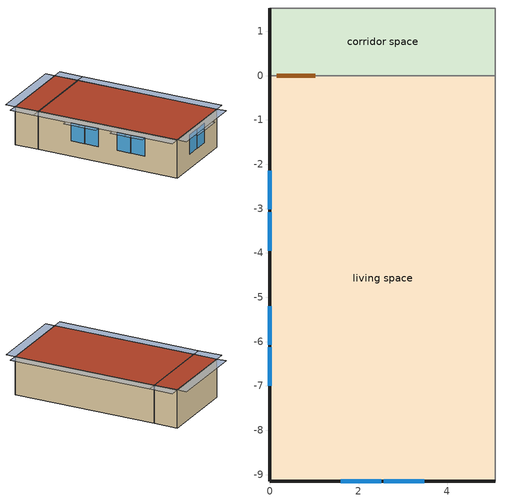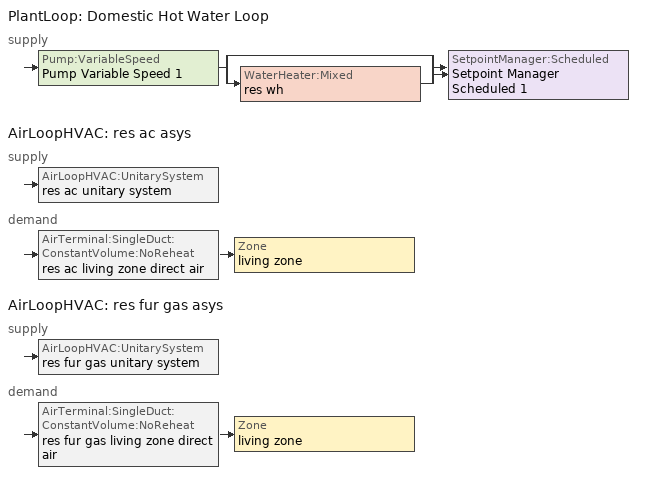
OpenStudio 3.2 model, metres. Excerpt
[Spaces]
living space
 floor adiabatic (FloorFinUninsFin): 0,-9.14 0,0 5.08,0 5.08,-9.14 z2.44
 wall outside (WallExtInsFin): 0,0 0,-9.14 5.08,-9.14 z2.44:4.88
 wall adiabatic (WallIntFinUninsFin): 5.08,-9.14 5.08,0 0,0 z2.44:4.88
 window (WindowConstruction): 1.6,-9.14 2.51,-9.14 / 2.57,-9.14 3.48,-9.14 z3.35:4.57; 0,-2.15 0,-3.02 / 0,-3.08 0,-3.95 / 0,-5.2 0,-6.07 / 0,-6.13 0,-6.99 z3.42:4.57
 roof outside (RoofFinInsExt): 5.08,-9.14 5.08,0 0,0 0,-9.14 z4.88
corridor space
 floor adiabatic (FloorUnfinUninsUnfin): 0,0 0,1.52 5.08,1.52 5.08,0 z2.44
 wall outside (WallExtUninsUnfin): 0,1.52 0,0 z2.44:4.88
 wall adiabatic (WallIntUnfinUninsUnfin): 0,0 5.08,0 5.08,1.52 0,1.52 z2.44:4.88
 door inside (UninsDoor): 0.15,0 1.02,0 z2.44:4.57
 roof outside (RoofUnfinUninsExt): 5.08,0 5.08,1.52 0,1.52 0,0 z4.88
shading: 0,-9.75 5.08,-9.75 5.08,-9.14 0,-9.14 z4.88; 5.69,-9.14 5.69,0 5.08,0 5.08,-9.14 z4.88; -0.61,0 -0.61,-9.14 0,-9.14 0,0 z4.88; 5.69,0 5.69,1.52 5.08,1.52 5.08,0 z4.88; 5.08,2.13 0,2.13 0,1.52 5.08,1.52 z4.88; -0.61,1.52 -0.61,0 0,0 0,1.52 z4.88; 0,-7.15 0,-5.97 -0.61,-5.97 -0.61,-7.15 z4.72; 0,-6.22 0,-5.05 -0.61,-5.05 -0.61,-6.22 z4.72; 0,-4.1 0,-2.93 -0.61,-2.93 -0.61,-4.1 z4.72; 0,-3.17 0,-2 -0.61,-2 -0.61,-3.17 z4.72; 3.64,-9.14 2.42,-9.14 2.42,-9.75 3.64,-9.75 z4.72; 2.66,-9.14 1.44,-9.14 1.44,-9.75 2.66,-9.75 z4.72
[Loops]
PlantLoop 'Domestic Hot Water Loop'
 supply: Pump:VariableSpeed 'Pump Variable Speed 1' > split
  | bypass
  | WaterHeater:Mixed 'res wh'
  join > SetpointManager:Scheduled 'Setpoint Manager Scheduled 1'
AirLoopHVAC 'res ac asys'
 supply: AirLoopHVAC:UnitarySystem 'res ac unitary system'
 demand: AirTerminal:SingleDuct:ConstantVolume:NoReheat 'res ac living zone direct air' > Zone 'living zone'
AirLoopHVAC 'res fur gas asys'
 supply: AirLoopHVAC:UnitarySystem 'res fur gas unitary system'
 demand: AirTerminal:SingleDuct:ConstantVolume:NoReheat 'res fur gas living zone direct air' > Zone 'living zone'
[Site]
Denver Intl Ap_CO_USA: Latitude {deg}=39.83; Longitude {deg}=-104.65; Time Zone {hr}=-7; Elevation {m}=1650; Terrain=Suburbs
[ClimateZones]
Climate Zone Institution Name 1=Building America; Climate Zone Document Year 1=0; Climate Zone Value 1=Cold
[Site:WaterMainsTemperature]
Calculation Method=Correlation; Annual Average Outdoor Air Temperature {C}=10.8753; Maximum Difference In Monthly Average Outdoor Air Temperatures {deltaC}=23.1524
[Site:GroundTemperature:Deep]
10.8753, 10.8753, 10.8753, 10.8753, 10.8753, 10.8753, 10.8753, 10.8753, 10.8753, 10.8753, 10.8753, 10.8753
[Building]
Building 1: North Axis {deg}=270; Standards Number of Stories=3; Standards Number of Above Ground Stories=2; Standards Building Type=multifamily; Standards Number of Living Units=8
[Material] Roughness=Rough
Name | Thickness {m} | Conductivity {W/m-K} | Density {kg/m3} | Specific Heat {J/kg-K} | Thermal Absorptance | Solar Absorptance | Visible Absorptance
Asphalt Shingles, Medium | 0.009525 | 0.162714 | 1121.4 | 1465.45 | 0.91 | 0.85 | 0.85
RoofSheathing | 0.01905 | 0.115458 | 512.64 | 1214.23 | 0.82 | 0.3 | 0.3
RoofIns | 0.23495 | 0.0475499 | 78.34581 | 1123.46 | 0.91 | 0.85 | 0.91
Drywall 0.5 in. | 0.0127 | 0.160291 | 801 | 837.4 | 0.9 | 0.5 | 0.1
RoofStudAndAirRoof | 0.23495 | 9.59352 | 37.0049 | 1207.88 | 0.91 | 0.85 | 0.91
Vinyl, Light | 0.009525 | 0.089435 | 177.822 | 1046.75 | 0.9 | 0.3 | 0.3
WallSheathing | 0.0127 | 0.115458 | 512.64 | 1214.23 | 0.82 | 0.3 | 0.3
WallStudAndCavity | 0.0889 | 0.054245 | 162.403 | 1178.92 | 0.9 | 0.3 | 0.9
WallStudAndCavity 1 | 0.0889 | 0.393744 | 83.0341 | 1211.67 | 0.9 | 0.3 | 0.9
WallStudAndCavity 2 | 0.0889 | 0.396154 | 83.0341 | 1211.67 | 0.9 | 0.3 | 0.9
WallStudAndCavity 3 | 0.0889 | 0.403258 | 83.0341 | 1211.67 | 0.9 | 0.3 | 0.9
WallStudAndCavity 4 | 0.0889 | 0.397942 | 83.0341 | 1211.67 | 0.82 | 0.3 | 0.3
res furniture material living space | 0.1524 | 0.115458 | 640.8 | 1214.23 | 0.9 | 0.6 | 0.1
FloorFinStudAndAirFloor | 0.1397 | 0.557395 | 67.691 | 1210.98 | 0.9 | 0.5 | 0.9
Wood Floor | 0.015875 | 0.115458 | 544.68 | 1214.23
Floor Covering | 0.0127 | 0.0433444 | 54.468 | 1339.84 | 0.9 | 0.9
FloorFinStudAndAirFloor 1 | 0.1397 | 0.606274 | 67.691 | 1210.98 | 0.82 | 0.3 | 0.3
DoorMaterial | 0.04445 | 0.0612267 | 512.64 | 1214.23 | 0.82 | 0.3 | 0.3
[Construction]
RoofFinInsExt: Asphalt Shingles, Medium, RoofSheathing, RoofIns, Drywall 0.5 in.
RoofUnfinUninsExt: Asphalt Shingles, Medium, RoofSheathing, RoofStudAndAirRoof
WallExtInsFin: Vinyl, Light, WallSheathing, WallStudAndCavity, Drywall 0.5 in.
WallExtUninsUnfin: Vinyl, Light, WallSheathing, WallStudAndCavity 1
WallIntFinUninsFin: Vinyl, Light, WallStudAndCavity 2, Drywall 0.5 in.
WallIntUnfinUninsUnfin: Vinyl, Light, WallStudAndCavity 3
WallIntFinUninsFin 1: WallStudAndCavity 4, Drywall 0.5 in.
res furniture construction living space: res furniture material living space
FloorFinUninsFin: Drywall 0.5 in., FloorFinStudAndAirFloor, RoofSheathing, Wood Floor, Floor Covering
FloorUnfinUninsUnfin: FloorFinStudAndAirFloor 1, RoofSheathing
WindowConstruction: WindowMaterial
UninsDoor: DoorMaterial
[WindowMaterial:Shade]
CoolingShade: Solar Transmittance=0.999; Solar Reflectance=0.00099; Visible Transmittance=0.999; Visible Reflectance=0.00099; Thermal Hemispherical Emissivity=1e-05; Thermal Transmittance=0.999; Thickness {m}=0.0001; Conductivity {W/m-K}=10000; Shade to Glass Distance {m}=0.001; Top Opening Multiplier=0; Bottom Opening Multiplier=0; Left-Side Opening Multiplier=0; Right-Side Opening Multiplier=0; Airflow Permeability=0
[WindowMaterial:SimpleGlazingSystem]
WindowMaterial: U-Factor {W/m2-K}=2.10086; Solar Heat Gain Coefficient=0.21
[ThermalZone] Use Ideal Air Loads=No
Name | Thermostat
living zone | living zone temperature setpoint
corridor zone
[Sizing:Zone] Zone Cooling Design Supply Air Temperature Input Method=SupplyAirTemperature; Zone Cooling Design Supply Air Temperature {C}=14; Zone Cooling Design Supply Air Temperature Difference {deltaC}=11.11; Zone Heating Design Supply Air Temperature Input Method=SupplyAirTemperature; Zone Heating Design Supply Air Temperature {C}=40; Zone Heating Design Supply Air Temperature Difference {deltaC}=11.11; Zone Cooling Design Supply Air Humidity Ratio {kg-H2O/kg-air}=0.0085; Zone Heating Design Supply Air Humidity Ratio {kg-H2O/kg-air}=0.008; Cooling Design Air Flow Method=DesignDay; Heating Design Air Flow Method=DesignDay; Account for Dedicated Outdoor Air System=No; Dedicated Outdoor Air System Control Strategy=NeutralSupplyAir; Dedicated Outdoor Air Low Setpoint Temperature for Design {C}=autosize; Dedicated Outdoor Air High Setpoint Temperature for Design {C}=autosize
living zone; corridor zone
[Zone equipment]
living zone: res ac living zone direct air, res fur gas living zone direct air
[Space]
Name | Space Type | Thermal Zone | Building Unit
living space | Space Type 1 | living zone | unit 1
corridor space | Space Type 2 | corridor zone
[SpaceType]
Name | Standards Space Type
Space Type 1 | living
Space Type 2 | corridor
[BuildingUnit]
unit 1: Building Unit Type=Residential
[External:File]
8760.csv: File=8760.csv
[People:Definition]
res occupants|living space: Number of People Calculation Method=People; Number of People {people}=3.39; Fraction Radiant=0.319734; Sensible Heat Fraction=0.573; Carbon Dioxide Generation Rate {m3/s-W}=0; Enable ASHRAE 55 Comfort Warnings=No; Mean Radiant Temperature Calculation Type=ZoneAveraged
[People]
res occupants|living space: People Definition=res occupants|living space; Space or SpaceType=living space; Number of People Schedule=occupants; Activity Level Schedule=res occupants activity schedule; Multiplier=1
[InternalMass:Definition] Design Level Calculation Method=SurfaceArea
Name | Construction | Surface Area {m2}
living space Partition | WallIntFinUninsFin 1 | 46.45152
res furniture mass living space | res furniture construction living space | 18.5806
[InternalMass] Space or SpaceType=living space; Multiplier=1
Name | Internal Mass Definition
living space Partition | living space Partition
res furniture mass living space | res furniture mass living space
[ShadingControl]
WindowShadingControl: Shading Type=InteriorShade; Shading Device Material=CoolingShade; Shading Control Type=OnIfScheduleAllows; Schedule=Window shading schedule; Shading Control Is Scheduled=Yes; Multiple Surface Control Type=Sequential; Sub Surface Name 1=Surface 2 - Window 4; Sub Surface Name 2=Surface 2 - Window 3; Sub Surface Name 3=Surface 2 - Window 2; Sub Surface Name 4=Surface 2 - Window 1; Sub Surface Name 5=Surface 5 - Window 2; Sub Surface Name 6=Surface 5 - Window 1
[PlantLoop]
Domestic Hot Water Loop: Glycol Concentration=0; Maximum Loop Flow Rate {m3/s}=0.01; Plant Loop Volume {m3}=0.003; Load Distribution Scheme=Optimal
[Sizing:Plant]
Domestic Hot Water Loop: Loop Type=Heating; Design Loop Exit Temperature {C}=52.6667; Loop Design Temperature Difference {deltaC}=5.55556; Sizing Option=NonCoincident; Zone Timesteps in Averaging Window=1; Coincident Sizing Factor Mode=None
[Pump:VariableSpeed]
Pump Variable Speed 1: Rated Flow Rate {m3/s}=0.01; Rated Pump Head {Pa}=1; Rated Power Consumption {W}=0; Motor Efficiency=1; Fraction of Motor Inefficiencies to Fluid Stream=0; Coefficient 1 of the Part Load Performance Curve=0; Coefficient 2 of the Part Load Performance Curve=1; Coefficient 3 of the Part Load Performance Curve=0; Coefficient 4 of the Part Load Performance Curve=0; Pump Control Type=Intermittent; Skin Loss Radiative Fraction=0.5; Design Power Sizing Method=PowerPerFlowPerPressure; Design Electric Power per Unit Flow Rate {W/(m3/s)}=348701.1; Design Shaft Power per Unit Flow Rate per Unit Head {W-s/m3-Pa}=1.28205; Design Minimum Flow Rate Fraction=0
[SetpointManager:Scheduled]
Setpoint Manager Scheduled 1: Control Variable=Temperature; Schedule=dhw temp
[WaterHeater:Mixed]
res wh: Tank Volume {m3}=0.107884; Setpoint Temperature Schedule=WH Setpoint Temp; Deadband Temperature Difference {deltaC}=2; Maximum Temperature Limit {C}=99; Heater Control Type=Cycle; Heater Maximum Capacity {W}=11722.8; Heater Minimum Capacity {W}=0; Heater Fuel Type=NaturalGas; Heater Thermal Efficiency=0.773298; Off Cycle Parasitic Fuel Consumption Rate {W}=0; Off Cycle Parasitic Fuel Type=Electricity; Off Cycle Parasitic Heat Fraction to Tank=0; On Cycle Parasitic Fuel Consumption Rate {W}=0; On Cycle Parasitic Fuel Type=Electricity; On Cycle Parasitic Heat Fraction to Tank=0; Ambient Temperature Indicator=ThermalZone; Ambient Temperature Thermal Zone=living zone; Off Cycle Loss Coefficient to Ambient Temperature {W/K}=4.15693; Off Cycle Loss Fraction to Thermal Zone=0.64; On Cycle Loss Coefficient to Ambient Temperature {W/K}=4.15693; On Cycle Loss Fraction to Thermal Zone=1; Use Side Effectiveness=1; Source Side Effectiveness=1; Use Side Design Flow Rate {m3/s}=autosize; Source Side Design Flow Rate {m3/s}=autosize; Indirect Water Heating Recovery Time {hr}=1.5; Source Side Flow Control Mode=IndirectHeatPrimarySetpoint
[WaterHeater:Sizing]
res wh: Design Mode=PeakDraw; Time Storage Can Meet Peak Draw {hr}=0.538503; Time for Tank Recovery {hr}=0; Nominal Tank Volume for Autosizing Plant Connections {m3}=1
[Coil:Cooling:DX:SingleSpeed]
res ac cooling coil: Availability Schedule=Always On Discrete; Rated Total Cooling Capacity {W}=17584.3; Rated Sensible Heat Ratio=0.740403; Rated COP {W/W}=3.95054; Rated Air Flow Rate {m3/s}=0.911095; Rated Evaporator Fan Power Per Volume Flow Rate {W/(m3/s)}=773.391; Total Cooling Capacity Function of Temperature Curve=Cool-Cap-fT1; Total Cooling Capacity Function of Flow Fraction Curve=Cool-Cap-fFF1; Energy Input Ratio Function of Temperature Curve=Cool-EIR-fT1; Energy Input Ratio Function of Flow Fraction Curve=Cool-EIR-fFF1; Part Load Fraction Correlation Curve=Cool-PLF-fPLR1; Minimum Outdoor Dry-Bulb Temperature for Compressor Operation {C}=-25; Nominal Time for Condensate Removal to Begin {s}=1000; Ratio of Initial Moisture Evaporation Rate and Steady State Latent Capacity=1.5; Maximum Cycling Rate {cycles/hr}=3; Latent Capacity Time Constant {s}=45; Condenser Type=AirCooled; Evaporative Condenser Effectiveness=0; Evaporative Condenser Air Flow Rate {m3/s}=Autosize; Evaporative Condenser Pump Rated Power Consumption {W}=Autosize; Crankcase Heater Capacity {W}=0; Maximum Outdoor Dry-Bulb Temperature for Crankcase Heater Operation {C}=12.7778; Basin Heater Capacity {W/K}=0; Basin Heater Setpoint Temperature {C}=10
[Fan:OnOff] Availability Schedule=Always On Discrete; Fan Total Efficiency=0.75; Pressure Rise {Pa}=794.58; Maximum Flow Rate {m3/s}=1.17751; Motor Efficiency=1; Motor In Airstream Fraction=1
Name | Fan Power Ratio Function of Speed Ratio Curve | Fan Efficiency Ratio Function of Speed Ratio Curve
res ac clg supply fan | Fan On Off Power Curve | Fan On Off Efficiency Curve
res fur gas htg supply fan | Fan On Off Power Curve 1 | Fan On Off Efficiency Curve 1
[AirLoopHVAC:UnitarySystem] Control Type=Load; Controlling Zone or Thermostat Location=living zone; Dehumidification Control Type=None; Availability Schedule=Always On Discrete; Fan Placement=BlowThrough; Supply Air Fan Operating Mode Schedule=Always Off Discrete; DX Heating Coil Sizing Ratio=1; Use DOAS DX Cooling Coil=No; DOAS DX Cooling Coil Leaving Minimum Air Temperature {C}=2; Latent Load Control=SensibleOnlyLoadControl; Supply Air Flow Rate Method During Cooling Operation=SupplyAirFlowRate; Supply Air Flow Rate Method During Heating Operation=SupplyAirFlowRate; Supply Air Flow Rate When No Cooling or Heating is Required {m3/s}=0; Maximum Supply Air Temperature {C}=48.8889; Maximum Outdoor Dry-Bulb Temperature for Supplemental Heater Operation {C}=21; Maximum Cycling Rate {cycles/hr}=2.5; Heat Pump Time Constant {s}=60; Fraction of On-Cycle Power Use=0.01; Heat Pump Fan Delay Time {s}=60; Ancilliary On-Cycle Electric Power {W}=0; Ancilliary Off-Cycle Electric Power {W}=0
Name | Supply Fan | Cooling Coil | Supply Air Flow Rate During Cooling Operation {m3/s} | Supply Air Flow Rate During Heating Operation {m3/s} | Heating Coil
res ac unitary system | res ac clg supply fan | res ac cooling coil | 1.17751 | 0
res fur gas unitary system | res fur gas htg supply fan |  | 0 | 1.04204 | res fur gas heating coil
[AirLoopHVAC] Availability Schedule=Always On Discrete; Design Supply Air Flow Rate {m3/s}=1.17751; Design Return Air Flow Fraction of Supply Air Flow=1
res ac asys; res fur gas asys
[Sizing:System] Type of Load to Size On=Sensible; Design Outdoor Air Flow Rate {m3/s}=Autosize; Central Heating Maximum System Air Flow Ratio=0.3; Preheat Design Temperature {C}=7; Preheat Design Humidity Ratio {kg-H2O/kg-Air}=0.008; Precool Design Temperature {C}=12.8; Precool Design Humidity Ratio {kg-H2O/kg-Air}=0.008; Central Cooling Design Supply Air Temperature {C}=12.8; Central Heating Design Supply Air Temperature {C}=16.7; Sizing Option=NonCoincident; 100% Outdoor Air in Cooling=Yes; 100% Outdoor Air in Heating=Yes; Central Cooling Design Supply Air Humidity Ratio {kg-H2O/kg-Air}=0.0085; Central Heating Design Supply Air Humidity Ratio {kg-H2O/kg-Air}=0.008; Cooling Design Air Flow Method=DesignDay; Cooling Design Air Flow Rate {m3/s}=0; Heating Design Air Flow Method=DesignDay; Heating Design Air Flow Rate {m3/s}=0; System Outdoor Air Method=ZoneSum; Zone Maximum Outdoor Air Fraction=1; Cooling Supply Air Flow Rate Per Floor Area {m3/s-m2}=0.00996765; Cooling Fraction of Autosized Cooling Supply Air Flow Rate=1; Cooling Supply Air Flow Rate Per Unit Cooling Capacity {m3/s-W}=3.94755e-05; Heating Supply Air Flow Rate Per Floor Area {m3/s-m2}=0.00996765; Heating Fraction of Autosized Heating Supply Air Flow Rate=1; Heating Fraction of Autosized Cooling Supply Air Flow Rate=1; Heating Supply Air Flow Rate Per Unit Heating Capacity {m3/s-W}=3.15882e-05; Cooling Design Capacity Method=CoolingDesignCapacity; Cooling Design Capacity {W}=autosize; Cooling Design Capacity Per Floor Area {W/m2}=234.7; Fraction of Autosized Cooling Design Capacity=1; Heating Design Capacity Method=HeatingDesignCapacity; Heating Design Capacity {W}=autosize; Heating Design Capacity Per Floor Area {W/m2}=157; Fraction of Autosized Heating Design Capacity=1; Central Cooling Capacity Control Method=OnOff
res ac asys; res fur gas asys
[AirTerminal:SingleDuct:ConstantVolume:NoReheat] Availability Schedule=Always On Discrete; Maximum Air Flow Rate {m3/s}=1.17751
res ac living zone direct air; res fur gas living zone direct air
[Coil:Heating:Gas]
res fur gas heating coil: Availability Schedule=Always On Discrete; Gas Burner Efficiency=0.8; Nominal Capacity {W}=29307.1; Parasitic Electric Load {W}=76; Parasitic Gas Load {W}=0; Fuel Type=NaturalGas
[ThermostatSetpoint:DualSetpoint]
living zone temperature setpoint: Heating Setpoint Temperature Schedule=res heating setpoint; Cooling Setpoint Temperature Schedule=res cooling setpoint
[ElectricEquipment:Definition] Design Level Calculation Method=EquipmentLevel
Name | Design Level {W} | Fraction Latent | Fraction Radiant | Fraction Lost
res refrig | 65.0889 | 0 | 0 | 0
res misc plug loads|living space | 308.968 | 0.021 | 0.558 | 0.049
res infil_1 house fan; res infil_1 range fan; res infil_1 bath fan | 0 | 0 | 0 | 1
[ElectricEquipment] Space or SpaceType=living space
Name | Electric Equipment Definition | Schedule
res refrig | res refrig | res refrig schedule
res misc plug loads|living space | res misc plug loads|living space | plug_loads
res infil_1 house fan | res infil_1 house fan | Always On Discrete
res infil_1 range fan | res infil_1 range fan | Always On Discrete
res infil_1 bath fan | res infil_1 bath fan | Always On Discrete
[Lights:Definition]
res lighting interior living space: Design Level Calculation Method=LightingLevel; Lighting Level {W}=214.272; Fraction Radiant=0.6; Fraction Visible=0.2; Return Air Fraction=0
[Lights]
res lighting interior living space: Lights Definition=res lighting interior living space; Space or SpaceType=living space; Schedule=lighting_interior; Fraction Replaceable=1
[Exterior:Lights:Definition]
res lighting exterior: Design Level {W}=28.3286
[Exterior:Lights]
res lighting exterior: Exterior Lights Definition=res lighting exterior; Schedule=lighting_exterior
[EnergyManagementSystem:Sensor]
Name | Output Variable or Output Meter | Output Variable or Output Meter Index Key
res_nv_pb_s | Site Outdoor Air Barometric Pressure
res_af_vw_s | Site Wind Speed
res_nv_wt_s | Site Outdoor Air Humidity Ratio
res_af_1_tin_s | Zone Mean Air Temperature | living zone
res_af_1_tt_s | Zone Outdoor Air Drybulb Temperature | living zone
res_nv_1_nva_s | Schedule Value | res nv_1 avail schedule
res_nv_1_sp_s | Schedule Value | res nv_1 temp schedule
res_ds_res_fur_gas_asys_fan_rtf_s | Fan Runtime Fraction | res fur gas htg supply fan
res_ds_res_ac_asys_fan_rtf_s | Fan Runtime Fraction | res ac clg supply fan
res_infil_1_range_sch_s | Schedule Value | res mv_1 range exhaust schedule
res_infil_1_bath_sch_s | Schedule Value | res mv_1 bath exhaust schedule
res_infil_1_wh_sch_s | Schedule Value | Always On Discrete
[SpaceInfiltration:DesignFlowRate] Space or SpaceType=living space; Schedule=Always On Discrete; Design Flow Rate Calculation Method=Flow/Space; Design Flow Rate {m3/s}=0
res nv_1 flow; res infil_1 flow
[EnergyManagementSystem:Actuator]
Name | Actuated Component | Actuated Component Type | Actuated Component Control Type
res_nv_1_flow_act | res nv_1 flow | Zone Infiltration | Air Exchange Flow Rate
res_infil_1_house_fan_act | res infil_1 house fan | ElectricEquipment | Electricity Rate
res_infil_1_range_fan_act | res infil_1 range fan | ElectricEquipment | Electricity Rate
res_infil_1_bath_fan_act | res infil_1 bath fan | ElectricEquipment | Electricity Rate
res_infil_1_flow_act | res infil_1 flow | Zone Infiltration | Air Exchange Flow Rate
[EnergyManagementSystem:Program]
res_nv_1_program: Set Tdiff = res_af_1_tin_s-res_af_1_tt_s; Set dT = (@Abs Tdiff); Set pt = (@RhFnTdbWPb res_af_1_tt_s res_nv_wt_s res_nv_pb_s); Set NVA = 2472.2613780480065; Set Cs = 8.963020389461627e-05; Set Cw = 6.158219665777789e-05; Set MNV = 0.6292632576; Set MHR = 0.0115; Set MRH = 0.7; Set temp1 = (res_nv_1_nva_s*NVA); Set SGNV = temp1*((((Cs*dT)+(Cw*(res_af_vw_s^2)))^0.5)/1000); If (res_nv_wt_s<MHR) && (pt<MRH) && (res_af_1_tin_s>res_nv_1_sp_s); Set temp2 = (res_af_1_tin_s-res_nv_1_sp_s); Set NVadj1 = temp2/(res_af_1_tin_s-res_af_1_tt_s); Set NVadj2 = (@Min NVadj1 1); Set NVadj3 = (@Max NVadj2 0); Set NVadj = SGNV*NVadj3; Set res_nv_1_flow_act = (@Min NVadj MNV); Else; Set res_nv_1_flow_act = 0; EndIf
res_infil_1_program: Set p_m = 0.14; Set p_s = 0.22; Set s_m = 270; Set s_s = 370; Set z_m = 9.99744; Set z_s = 2.4384; Set f_t = (((s_m/z_m)^p_m)*((z_s/s_s)^p_s)); Set Tdiff = res_af_1_tin_s-res_af_1_tt_s; Set dT = @Abs Tdiff; Set c = 0.0174; Set Cs = 0.0635; Set Cw = 0.1284; Set n = 0.67; Set sft = (f_t*0.7000000000000001); Set temp1 = ((c*Cw)*((sft*res_af_vw_s)^(2*n)))^2; Set Qn = (((c*Cs*(dT^n))^2)+temp1)^0.5; Set Tdiff = res_af_1_tin_s-res_af_1_tt_s; Set dT = @Abs Tdiff; Set QWHV = res_infil_1_wh_sch_s*0.0165; Set Qrange = res_infil_1_range_sch_s*0.0472; Set Qdryer = 0.0; Set Qbath = res_infil_1_bath_sch_s*0.0236; Set QhpwhOut = 0; Set QhpwhIn = 0; Set QductsOut = 0; Set QductsIn = 0; Set Qout = QWHV+Qrange+Qbath+Qdryer+QhpwhOut+QductsOut; Set Qin = QhpwhIn+QductsIn; Set Qu = (@Abs (Qout-Qin)); Set Qb = (@Min Qout Qin); Set faneff_wh = 0.9438948864000002; Set res_infil_1_house_fan_act = (QWHV*300)/faneff_wh*1; Set faneff_sp = 0.4719474432000001; Set res_infil_1_range_fan_act = (Qrange*300)/faneff_sp; Set res_infil_1_bath_fan_act = (Qbath*300)/faneff_sp; Set Q_acctd_for_elsewhere = QhpwhOut+QhpwhIn+QductsOut+QductsIn; Set res_infil_1_flow_act = (((Qu^2)+(Qn^2))^0.5)-Q_acctd_for_elsewhere; Set res_infil_1_flow_act = (@Max res_infil_1_flow_act 0)
[EnergyManagementSystem:ProgramCallingManager]
res af_1 program calling manager: BeginTimestepBeforePredictor; res_infil_1_program; res_nv_1_program
[Schedule:File] External File=8760.csv; Rows to Skip at Top=1; Number of Hours of Data=8760; Minutes per Item=60
Name | Column Number
occupants | 1
lighting_interior | 4
lighting_exterior | 5
plug_loads | 3
[Schedule:Constant]
Name | Value
res occupants activity schedule | 112.539
dhw temp; WH Setpoint Temp | 52.6667
Always On Discrete | 1
Always Off Discrete | 0
[Schedule:Ruleset]
Name | Default Day Schedule | Summer Design Day Schedule | Winter Design Day Schedule
Window shading schedule | Schedule Day 3
res heating setpoint | Schedule Day 6 | res heating setpoint summer design | res heating setpoint winter design
res cooling setpoint | Schedule Day 7 | res cooling setpoint summer design | res cooling setpoint winter design
res refrig schedule | Schedule Day 8 | res refrig schedule summer design | res refrig schedule winter design
res nv_1 temp schedule | Schedule Day 9
res nv_1 avail schedule | Schedule Day 10
res mv_1 range exhaust schedule | Schedule Day 13 | res mv_1 range exhaust schedule summer design | res mv_1 range exhaust schedule winter design
res mv_1 bath exhaust schedule | Schedule Day 14 | res mv_1 bath exhaust schedule summer design | res mv_1 bath exhaust schedule winter design
[Schedule:Day]
Schedule Day 3; Window shading schedule allday1; Window shading schedule allday2; Window shading schedule allday3; Window shading schedule allday4; Window shading schedule allday11; Window shading schedule allday12; Schedule Day 6; Schedule Day 7; Schedule Day 8; res refrig schedule winter design; Schedule Day 9; Schedule Day 10; Schedule Day 13; res mv_1 range exhaust schedule winter design; Schedule Day 14; res mv_1 bath exhaust schedule winter design: 24, 0, 0
Window shading schedule allday5; Window shading schedule allday6; Window shading schedule allday7; Window shading schedule allday8; Window shading schedule allday9; Window shading schedule allday10; res refrig schedule summer design; res mv_1 range exhaust schedule summer design; res mv_1 bath exhaust schedule summer design: 24, 0, 1
res heating setpoint allday1; res heating setpoint allday2; res heating setpoint allday3; res heating setpoint allday4; res heating setpoint allday5; res heating setpoint allday6; res heating setpoint allday7; res heating setpoint allday8; res heating setpoint allday9; res heating setpoint allday10; res heating setpoint allday11; res heating setpoint allday12: 24, 0, 21.6667
res heating setpoint winter design; res cooling setpoint winter design: 24, 0, 21.1111
res heating setpoint summer design; res cooling setpoint summer design; res nv_1 temp schedule allday1; res nv_1 temp schedule allday2; res nv_1 temp schedule allday3; res nv_1 temp schedule allday4; res nv_1 temp schedule allday11; res nv_1 temp schedule allday12: 24, 0, 23.8889
res cooling setpoint allday1; res cooling setpoint allday2; res cooling setpoint allday3; res cooling setpoint allday4; res cooling setpoint allday5; res cooling setpoint allday6; res cooling setpoint allday7; res cooling setpoint allday8; res cooling setpoint allday9; res cooling setpoint allday10; res cooling setpoint allday11; res cooling setpoint allday12: 24, 0, 24.4444
res refrig schedule allday1; res refrig schedule allday12: 1, 0, 0.610949, 2, 0, 0.595675, 3, 0, 0.580401, 4, 0, 0.565128, 6, 0, 0.549854, 7, 0, 0.580401, 8, 0, 0.610949, 10, 0, 0.626223, 12, 0, 0.610949, 15, 0, 0.641496, 16, 0, 0.626223, 17, 0, 0.672044, 18, 0, 0.733139, 19, 0, 0.763686, 20, 0, 0.733139, 21, 0, 0.717865, 22, 0, 0.702591, 23, 0, 0.672044, 24, 0, 0.626223
res refrig schedule allday2: 1, 0, 0.609489, 2, 0, 0.594252, 3, 0, 0.579015, 4, 0, 0.563777, 6, 0, 0.54854, 7, 0, 0.579015, 8, 0, 0.609489, 10, 0, 0.624726, 12, 0, 0.609489, 15, 0, 0.639964, 16, 0, 0.624726, 17, 0, 0.670438, 18, 0, 0.731387, 19, 0, 0.761861, 20, 0, 0.731387, 21, 0, 0.71615, 22, 0, 0.700912, 23, 0, 0.670438, 24, 0, 0.624726
res refrig schedule allday3; res refrig schedule allday4; res refrig schedule allday5: 1, 0, 0.791241, 2, 0, 0.77146, 3, 0, 0.751679, 4, 0, 0.731898, 6, 0, 0.712117, 7, 0, 0.751679, 8, 0, 0.791241, 10, 0, 0.811022, 12, 0, 0.791241, 15, 0, 0.830803, 16, 0, 0.811022, 17, 0, 0.870365, 18, 0, 0.949489, 19, 0, 0.989051, 20, 0, 0.949489, 21, 0, 0.929708, 22, 0, 0.909927, 23, 0, 0.870365, 24, 0, 0.811022
res refrig schedule allday6; res refrig schedule allday7; res refrig schedule allday8; res refrig schedule allday9: 1, 0, 0.8, 2, 0, 0.78, 3, 0, 0.76, 4, 0, 0.74, 6, 0, 0.72, 7, 0, 0.76, 8, 0, 0.8, 10, 0, 0.82, 12, 0, 0.8, 15, 0, 0.84, 16, 0, 0.82, 17, 0, 0.88, 18, 0, 0.96, 19, 0, 1, 20, 0, 0.96, 21, 0, 0.94, 22, 0, 0.92, 23, 0, 0.88, 24, 0, 0.82
res refrig schedule allday10: 1, 0, 0.679562, 2, 0, 0.662573, 3, 0, 0.645584, 4, 0, 0.628595, 6, 0, 0.611606, 7, 0, 0.645584, 8, 0, 0.679562, 10, 0, 0.696551, 12, 0, 0.679562, 15, 0, 0.71354, 16, 0, 0.696551, 17, 0, 0.747518, 18, 0, 0.815474, 19, 0, 0.849453, 20, 0, 0.815474, 21, 0, 0.798485, 22, 0, 0.781496, 23, 0, 0.747518, 24, 0, 0.696551
res refrig schedule allday11: 1, 0, 0.675182, 2, 0, 0.658303, 3, 0, 0.641423, 4, 0, 0.624544, 6, 0, 0.607664, 7, 0, 0.641423, 8, 0, 0.675182, 10, 0, 0.692062, 12, 0, 0.675182, 15, 0, 0.708942, 16, 0, 0.692062, 17, 0, 0.742701, 18, 0, 0.810219, 19, 0, 0.843978, 20, 0, 0.810219, 21, 0, 0.793339, 22, 0, 0.77646, 23, 0, 0.742701, 24, 0, 0.692062
res nv_1 temp schedule allday5; res nv_1 temp schedule allday6; res nv_1 temp schedule allday7; res nv_1 temp schedule allday8; res nv_1 temp schedule allday9; res nv_1 temp schedule allday10: 24, 0, 22.2222
res nv_1 availability schedule allday1 on; res nv_1 availability schedule allday1 on 1; res nv_1 availability schedule allday1 on 2; res nv_1 availability schedule allday1 on 3; res nv_1 availability schedule allday1 on 4; res nv_1 availability schedule allday1 on 5; res nv_1 availability schedule allday1 on 6; res nv_1 availability schedule allday1 on 7; res nv_1 availability schedule allday1 on 8; res nv_1 availability schedule allday1 on 9; res nv_1 availability schedule allday1 on 10; res nv_1 availability schedule allday1 on 11: 1, 0, 1, 2, 0, 1, 3, 0, 1, 4, 0, 1, 5, 0, 1, 6, 0, 1, 7, 0, 1, 8, 0, 1, 9, 0, 1, 10, 0, 1, 11, 0, 1, 12, 0, 1, 13, 0, 1, 14, 0, 1, 15, 0, 1, 16, 0, 1, 17, 0, 1, 18, 0, 1, 19, 0, 1, 20, 0, 1, 21, 0, 1, 22, 0, 1, 23, 0, 1, 24, 0, 1
res mv_1 range exhaust schedule allday1; res mv_1 range exhaust schedule allday2; res mv_1 range exhaust schedule allday3; res mv_1 range exhaust schedule allday4; res mv_1 range exhaust schedule allday5; res mv_1 range exhaust schedule allday6; res mv_1 range exhaust schedule allday7; res mv_1 range exhaust schedule allday8; res mv_1 range exhaust schedule allday9; res mv_1 range exhaust schedule allday10; res mv_1 range exhaust schedule allday11; res mv_1 range exhaust schedule allday12: 15, 0, 0, 16, 0, 1, 24, 0, 0
res mv_1 bath exhaust schedule allday1; res mv_1 bath exhaust schedule allday2; res mv_1 bath exhaust schedule allday3; res mv_1 bath exhaust schedule allday4; res mv_1 bath exhaust schedule allday5; res mv_1 bath exhaust schedule allday6; res mv_1 bath exhaust schedule allday7; res mv_1 bath exhaust schedule allday8; res mv_1 bath exhaust schedule allday9; res mv_1 bath exhaust schedule allday10; res mv_1 bath exhaust schedule allday11; res mv_1 bath exhaust schedule allday12: 4, 0, 0, 5, 0, 1, 24, 0, 0
[Schedule:Rule] Apply Monday=Yes; Apply Wednesday=Yes; Apply Friday=Yes; Date Specification Type=DateRange; Start Day=1
Name | Schedule Ruleset | Rule Order | Day Schedule | Apply Sunday | Apply Tuesday | Apply Thursday | Apply Saturday | Start Month | End Month | End Day
Window shading schedule allday rule1 | Window shading schedule | 11 | Window shading schedule allday1 | Yes | Yes | Yes | Yes | 1 | 1 | 31
Window shading schedule allday rule2 | Window shading schedule | 10 | Window shading schedule allday2 | Yes | Yes | Yes | Yes | 2 | 2 | 28
Window shading schedule allday rule3 | Window shading schedule | 9 | Window shading schedule allday3 | Yes | Yes | Yes | Yes | 3 | 3 | 31
Window shading schedule allday rule4 | Window shading schedule | 8 | Window shading schedule allday4 | Yes | Yes | Yes | Yes | 4 | 4 | 30
Window shading schedule allday rule5 | Window shading schedule | 7 | Window shading schedule allday5 | Yes | Yes | Yes | Yes | 5 | 5 | 31
Window shading schedule allday rule6 | Window shading schedule | 6 | Window shading schedule allday6 | Yes | Yes | Yes | Yes | 6 | 6 | 30
Window shading schedule allday rule7 | Window shading schedule | 5 | Window shading schedule allday7 | Yes | Yes | Yes | Yes | 7 | 7 | 31
Window shading schedule allday rule8 | Window shading schedule | 4 | Window shading schedule allday8 | Yes | Yes | Yes | Yes | 8 | 8 | 31
Window shading schedule allday rule9 | Window shading schedule | 3 | Window shading schedule allday9 | Yes | Yes | Yes | Yes | 9 | 9 | 30
Window shading schedule allday rule10 | Window shading schedule | 2 | Window shading schedule allday10 | Yes | Yes | Yes | Yes | 10 | 10 | 31
Window shading schedule allday rule11 | Window shading schedule | 1 | Window shading schedule allday11 | Yes | Yes | Yes | Yes | 11 | 11 | 30
Window shading schedule allday rule12 | Window shading schedule | 0 | Window shading schedule allday12 | Yes | Yes | Yes | Yes | 12 | 12 | 31
res heating setpoint allday rule1 | res heating setpoint | 11 | res heating setpoint allday1 | Yes | Yes | Yes | Yes | 1 | 1 | 31
res heating setpoint allday rule2 | res heating setpoint | 10 | res heating setpoint allday2 | Yes | Yes | Yes | Yes | 2 | 2 | 28
res heating setpoint allday rule3 | res heating setpoint | 9 | res heating setpoint allday3 | Yes | Yes | Yes | Yes | 3 | 3 | 31
res heating setpoint allday rule4 | res heating setpoint | 8 | res heating setpoint allday4 | Yes | Yes | Yes | Yes | 4 | 4 | 30
res heating setpoint allday rule5 | res heating setpoint | 7 | res heating setpoint allday5 | Yes | Yes | Yes | Yes | 5 | 5 | 31
res heating setpoint allday rule6 | res heating setpoint | 6 | res heating setpoint allday6 | Yes | Yes | Yes | Yes | 6 | 6 | 30
res heating setpoint allday rule7 | res heating setpoint | 5 | res heating setpoint allday7 | Yes | Yes | Yes | Yes | 7 | 7 | 31
res heating setpoint allday rule8 | res heating setpoint | 4 | res heating setpoint allday8 | Yes | Yes | Yes | Yes | 8 | 8 | 31
res heating setpoint allday rule9 | res heating setpoint | 3 | res heating setpoint allday9 | Yes | Yes | Yes | Yes | 9 | 9 | 30
res heating setpoint allday rule10 | res heating setpoint | 2 | res heating setpoint allday10 | Yes | Yes | Yes | Yes | 10 | 10 | 31
res heating setpoint allday rule11 | res heating setpoint | 1 | res heating setpoint allday11 | Yes | Yes | Yes | Yes | 11 | 11 | 30
res heating setpoint allday rule12 | res heating setpoint | 0 | res heating setpoint allday12 | Yes | Yes | Yes | Yes | 12 | 12 | 31
res cooling setpoint allday rule1 | res cooling setpoint | 11 | res cooling setpoint allday1 | Yes | Yes | Yes | Yes | 1 | 1 | 31
res cooling setpoint allday rule2 | res cooling setpoint | 10 | res cooling setpoint allday2 | Yes | Yes | Yes | Yes | 2 | 2 | 28
res cooling setpoint allday rule3 | res cooling setpoint | 9 | res cooling setpoint allday3 | Yes | Yes | Yes | Yes | 3 | 3 | 31
res cooling setpoint allday rule4 | res cooling setpoint | 8 | res cooling setpoint allday4 | Yes | Yes | Yes | Yes | 4 | 4 | 30
res cooling setpoint allday rule5 | res cooling setpoint | 7 | res cooling setpoint allday5 | Yes | Yes | Yes | Yes | 5 | 5 | 31
res cooling setpoint allday rule6 | res cooling setpoint | 6 | res cooling setpoint allday6 | Yes | Yes | Yes | Yes | 6 | 6 | 30
res cooling setpoint allday rule7 | res cooling setpoint | 5 | res cooling setpoint allday7 | Yes | Yes | Yes | Yes | 7 | 7 | 31
res cooling setpoint allday rule8 | res cooling setpoint | 4 | res cooling setpoint allday8 | Yes | Yes | Yes | Yes | 8 | 8 | 31
res cooling setpoint allday rule9 | res cooling setpoint | 3 | res cooling setpoint allday9 | Yes | Yes | Yes | Yes | 9 | 9 | 30
res cooling setpoint allday rule10 | res cooling setpoint | 2 | res cooling setpoint allday10 | Yes | Yes | Yes | Yes | 10 | 10 | 31
res cooling setpoint allday rule11 | res cooling setpoint | 1 | res cooling setpoint allday11 | Yes | Yes | Yes | Yes | 11 | 11 | 30
res cooling setpoint allday rule12 | res cooling setpoint | 0 | res cooling setpoint allday12 | Yes | Yes | Yes | Yes | 12 | 12 | 31
res refrig schedule allday rule1 | res refrig schedule | 11 | res refrig schedule allday1 | Yes | Yes | Yes | Yes | 1 | 1 | 31
res refrig schedule allday rule2 | res refrig schedule | 10 | res refrig schedule allday2 | Yes | Yes | Yes | Yes | 2 | 2 | 28
res refrig schedule allday rule3 | res refrig schedule | 9 | res refrig schedule allday3 | Yes | Yes | Yes | Yes | 3 | 3 | 31
res refrig schedule allday rule4 | res refrig schedule | 8 | res refrig schedule allday4 | Yes | Yes | Yes | Yes | 4 | 4 | 30
res refrig schedule allday rule5 | res refrig schedule | 7 | res refrig schedule allday5 | Yes | Yes | Yes | Yes | 5 | 5 | 31
res refrig schedule allday rule6 | res refrig schedule | 6 | res refrig schedule allday6 | Yes | Yes | Yes | Yes | 6 | 6 | 30
res refrig schedule allday rule7 | res refrig schedule | 5 | res refrig schedule allday7 | Yes | Yes | Yes | Yes | 7 | 7 | 31
res refrig schedule allday rule8 | res refrig schedule | 4 | res refrig schedule allday8 | Yes | Yes | Yes | Yes | 8 | 8 | 31
res refrig schedule allday rule9 | res refrig schedule | 3 | res refrig schedule allday9 | Yes | Yes | Yes | Yes | 9 | 9 | 30
res refrig schedule allday rule10 | res refrig schedule | 2 | res refrig schedule allday10 | Yes | Yes | Yes | Yes | 10 | 10 | 31
res refrig schedule allday rule11 | res refrig schedule | 1 | res refrig schedule allday11 | Yes | Yes | Yes | Yes | 11 | 11 | 30
res refrig schedule allday rule12 | res refrig schedule | 0 | res refrig schedule allday12 | Yes | Yes | Yes | Yes | 12 | 12 | 31
res nv_1 temp schedule allday rule1 | res nv_1 temp schedule | 11 | res nv_1 temp schedule allday1 | Yes | Yes | Yes | Yes | 1 | 1 | 31
res nv_1 temp schedule allday rule2 | res nv_1 temp schedule | 10 | res nv_1 temp schedule allday2 | Yes | Yes | Yes | Yes | 2 | 2 | 28
res nv_1 temp schedule allday rule3 | res nv_1 temp schedule | 9 | res nv_1 temp schedule allday3 | Yes | Yes | Yes | Yes | 3 | 3 | 31
res nv_1 temp schedule allday rule4 | res nv_1 temp schedule | 8 | res nv_1 temp schedule allday4 | Yes | Yes | Yes | Yes | 4 | 4 | 30
res nv_1 temp schedule allday rule5 | res nv_1 temp schedule | 7 | res nv_1 temp schedule allday5 | Yes | Yes | Yes | Yes | 5 | 5 | 31
res nv_1 temp schedule allday rule6 | res nv_1 temp schedule | 6 | res nv_1 temp schedule allday6 | Yes | Yes | Yes | Yes | 6 | 6 | 30
res nv_1 temp schedule allday rule7 | res nv_1 temp schedule | 5 | res nv_1 temp schedule allday7 | Yes | Yes | Yes | Yes | 7 | 7 | 31
res nv_1 temp schedule allday rule8 | res nv_1 temp schedule | 4 | res nv_1 temp schedule allday8 | Yes | Yes | Yes | Yes | 8 | 8 | 31
res nv_1 temp schedule allday rule9 | res nv_1 temp schedule | 3 | res nv_1 temp schedule allday9 | Yes | Yes | Yes | Yes | 9 | 9 | 30
res nv_1 temp schedule allday rule10 | res nv_1 temp schedule | 2 | res nv_1 temp schedule allday10 | Yes | Yes | Yes | Yes | 10 | 10 | 31
res nv_1 temp schedule allday rule11 | res nv_1 temp schedule | 1 | res nv_1 temp schedule allday11 | Yes | Yes | Yes | Yes | 11 | 11 | 30
res nv_1 temp schedule allday rule12 | res nv_1 temp schedule | 0 | res nv_1 temp schedule allday12 | Yes | Yes | Yes | Yes | 12 | 12 | 31
res nv_1 availability schedule allday ruleset1 on | res nv_1 avail schedule | 11 | res nv_1 availability schedule allday1 on |  |  |  |  | 1 | 1 | 31
res nv_1 availability schedule allday ruleset2 on | res nv_1 avail schedule | 10 | res nv_1 availability schedule allday1 on 1 |  |  |  |  | 2 | 2 | 28
res nv_1 availability schedule allday ruleset3 on | res nv_1 avail schedule | 9 | res nv_1 availability schedule allday1 on 2 |  |  |  |  | 3 | 3 | 31
res nv_1 availability schedule allday ruleset4 on | res nv_1 avail schedule | 8 | res nv_1 availability schedule allday1 on 3 |  |  |  |  | 4 | 4 | 30
res nv_1 availability schedule allday ruleset5 on | res nv_1 avail schedule | 7 | res nv_1 availability schedule allday1 on 4 |  |  |  |  | 5 | 5 | 31
res nv_1 availability schedule allday ruleset6 on | res nv_1 avail schedule | 6 | res nv_1 availability schedule allday1 on 5 |  |  |  |  | 6 | 6 | 30
res nv_1 availability schedule allday ruleset7 on | res nv_1 avail schedule | 5 | res nv_1 availability schedule allday1 on 6 |  |  |  |  | 7 | 7 | 31
res nv_1 availability schedule allday ruleset8 on | res nv_1 avail schedule | 4 | res nv_1 availability schedule allday1 on 7 |  |  |  |  | 8 | 8 | 31
res nv_1 availability schedule allday ruleset9 on | res nv_1 avail schedule | 3 | res nv_1 availability schedule allday1 on 8 |  |  |  |  | 9 | 9 | 30
res nv_1 availability schedule allday ruleset10 on | res nv_1 avail schedule | 2 | res nv_1 availability schedule allday1 on 9 |  |  |  |  | 10 | 10 | 31
res nv_1 availability schedule allday ruleset11 on | res nv_1 avail schedule | 1 | res nv_1 availability schedule allday1 on 10 |  |  |  |  | 11 | 11 | 30
res nv_1 availability schedule allday ruleset12 on | res nv_1 avail schedule | 0 | res nv_1 availability schedule allday1 on 11 |  |  |  |  | 12 | 12 | 31
res mv_1 range exhaust schedule allday rule1 | res mv_1 range exhaust schedule | 11 | res mv_1 range exhaust schedule allday1 | Yes | Yes | Yes | Yes | 1 | 1 | 31
res mv_1 range exhaust schedule allday rule2 | res mv_1 range exhaust schedule | 10 | res mv_1 range exhaust schedule allday2 | Yes | Yes | Yes | Yes | 2 | 2 | 28
res mv_1 range exhaust schedule allday rule3 | res mv_1 range exhaust schedule | 9 | res mv_1 range exhaust schedule allday3 | Yes | Yes | Yes | Yes | 3 | 3 | 31
res mv_1 range exhaust schedule allday rule4 | res mv_1 range exhaust schedule | 8 | res mv_1 range exhaust schedule allday4 | Yes | Yes | Yes | Yes | 4 | 4 | 30
res mv_1 range exhaust schedule allday rule5 | res mv_1 range exhaust schedule | 7 | res mv_1 range exhaust schedule allday5 | Yes | Yes | Yes | Yes | 5 | 5 | 31
res mv_1 range exhaust schedule allday rule6 | res mv_1 range exhaust schedule | 6 | res mv_1 range exhaust schedule allday6 | Yes | Yes | Yes | Yes | 6 | 6 | 30
res mv_1 range exhaust schedule allday rule7 | res mv_1 range exhaust schedule | 5 | res mv_1 range exhaust schedule allday7 | Yes | Yes | Yes | Yes | 7 | 7 | 31
res mv_1 range exhaust schedule allday rule8 | res mv_1 range exhaust schedule | 4 | res mv_1 range exhaust schedule allday8 | Yes | Yes | Yes | Yes | 8 | 8 | 31
res mv_1 range exhaust schedule allday rule9 | res mv_1 range exhaust schedule | 3 | res mv_1 range exhaust schedule allday9 | Yes | Yes | Yes | Yes | 9 | 9 | 30
res mv_1 range exhaust schedule allday rule10 | res mv_1 range exhaust schedule | 2 | res mv_1 range exhaust schedule allday10 | Yes | Yes | Yes | Yes | 10 | 10 | 31
res mv_1 range exhaust schedule allday rule11 | res mv_1 range exhaust schedule | 1 | res mv_1 range exhaust schedule allday11 | Yes | Yes | Yes | Yes | 11 | 11 | 30
res mv_1 range exhaust schedule allday rule12 | res mv_1 range exhaust schedule | 0 | res mv_1 range exhaust schedule allday12 | Yes | Yes | Yes | Yes | 12 | 12 | 31
res mv_1 bath exhaust schedule allday rule1 | res mv_1 bath exhaust schedule | 11 | res mv_1 bath exhaust schedule allday1 | Yes | Yes | Yes | Yes | 1 | 1 | 31
res mv_1 bath exhaust schedule allday rule2 | res mv_1 bath exhaust schedule | 10 | res mv_1 bath exhaust schedule allday2 | Yes | Yes | Yes | Yes | 2 | 2 | 28
res mv_1 bath exhaust schedule allday rule3 | res mv_1 bath exhaust schedule | 9 | res mv_1 bath exhaust schedule allday3 | Yes | Yes | Yes | Yes | 3 | 3 | 31
res mv_1 bath exhaust schedule allday rule4 | res mv_1 bath exhaust schedule | 8 | res mv_1 bath exhaust schedule allday4 | Yes | Yes | Yes | Yes | 4 | 4 | 30
res mv_1 bath exhaust schedule allday rule5 | res mv_1 bath exhaust schedule | 7 | res mv_1 bath exhaust schedule allday5 | Yes | Yes | Yes | Yes | 5 | 5 | 31
res mv_1 bath exhaust schedule allday rule6 | res mv_1 bath exhaust schedule | 6 | res mv_1 bath exhaust schedule allday6 | Yes | Yes | Yes | Yes | 6 | 6 | 30
res mv_1 bath exhaust schedule allday rule7 | res mv_1 bath exhaust schedule | 5 | res mv_1 bath exhaust schedule allday7 | Yes | Yes | Yes | Yes | 7 | 7 | 31
res mv_1 bath exhaust schedule allday rule8 | res mv_1 bath exhaust schedule | 4 | res mv_1 bath exhaust schedule allday8 | Yes | Yes | Yes | Yes | 8 | 8 | 31
res mv_1 bath exhaust schedule allday rule9 | res mv_1 bath exhaust schedule | 3 | res mv_1 bath exhaust schedule allday9 | Yes | Yes | Yes | Yes | 9 | 9 | 30
res mv_1 bath exhaust schedule allday rule10 | res mv_1 bath exhaust schedule | 2 | res mv_1 bath exhaust schedule allday10 | Yes | Yes | Yes | Yes | 10 | 10 | 31
res mv_1 bath exhaust schedule allday rule11 | res mv_1 bath exhaust schedule | 1 | res mv_1 bath exhaust schedule allday11 | Yes | Yes | Yes | Yes | 11 | 11 | 30
res mv_1 bath exhaust schedule allday rule12 | res mv_1 bath exhaust schedule | 0 | res mv_1 bath exhaust schedule allday12 | Yes | Yes | Yes | Yes | 12 | 12 | 31
[Curve:Biquadratic] Minimum Value of x=13.88; Maximum Value of x=23.88; Minimum Value of y=18.33; Maximum Value of y=51.66
Name | Coefficient1 Constant | Coefficient2 x | Coefficient3 x**2 | Coefficient4 y | Coefficient5 y**2 | Coefficient6 x*y
Cool-Cap-fT1 | 1.5509 | -0.0750501 | 0.00309714 | 0.00240111 | -5.0544e-05 | -0.000427281
Cool-EIR-fT1 | -0.304283 | 0.118048 | -0.00342467 | -0.00626191 | 0.000695427 | -0.000469975
[Curve:Quadratic] Minimum Value of x=0
Name | Coefficient1 Constant | Coefficient2 x | Coefficient3 x**2 | Maximum Value of x | Minimum Curve Output | Maximum Curve Output
Cool-PLF-fPLR1 | 0.93 | 0.07 | 0 | 1 | 0.7 | 1
Cool-Cap-fFF1 | 0.718605 | 0.4101 | -0.128705 | 2 | 0 | 2
Cool-EIR-fFF1 | 1.323 | -0.477711 | 0.154712 | 2 | 0 | 2
[Curve:Exponent] Coefficient1 Constant=1; Coefficient2 Constant=0; Coefficient3 Constant=0; Minimum Value of x=0; Maximum Value of x=1
Fan On Off Power Curve; Fan On Off Power Curve 1
[Curve:Cubic] Coefficient1 Constant=1; Coefficient2 x=0; Coefficient3 x**2=0; Coefficient4 x**3=0; Minimum Value of x=0; Maximum Value of x=1
Fan On Off Efficiency Curve; Fan On Off Efficiency Curve 1
